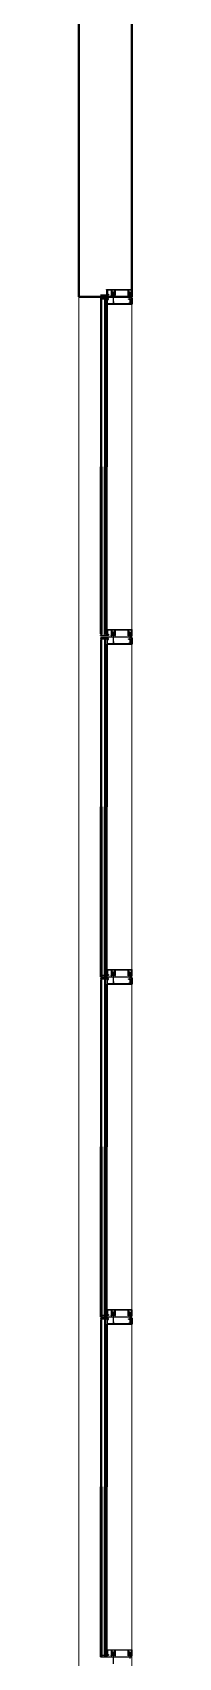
# Model space of a CAD drawing. Header units: metres. Extents: x -224 to -134.4, y 547 to 608.8.
# Drawn here: x -215.22 to -214.99, y 570.3 to 577.33 of the extents above; entities that cross this region are included whole.
import ezdxf

# ---------------------------------------------------------------- set-up
doc = ezdxf.new("R2010")
doc.units = ezdxf.units.M
doc.header["$MEASUREMENT"] = 0
doc.linetypes.add('CENTER', pattern=[50.8, 31.75, -6.35, 6.35, -6.35])
doc.linetypes.add('HIDDEN', pattern=[0.375, 0.25, -0.125])
for name, color, linetype in [('A - DOOR', 5, 'Continuous'), ('An Alum', 11, 'Continuous'), ('An Center Line', 1, 'CENTER'), ('An Extra', 8, 'Continuous'), ('An Glass', 5, 'Continuous'), ('GLASS', 142, 'Continuous')]:
    doc.layers.add(name, color=color, linetype=linetype)
doc.layers.add('A - WALLS', color=7, linetype='Continuous', lineweight=40)
doc.layers.add('A-SELL', color=8, linetype='Continuous', lineweight=0)

# ---------------------------------------------------------------- blocks, each defined once
blk = doc.blocks.new('ffgffg')
at = {"color": 8}
for p, q in [((-146.4327, 342.1741), (-146.4327, 342.1918)), ((-146.4256, 342.1918), (-146.4256, 342.1932)), ((-146.4256, 342.1728), (-146.4256, 342.1741)), ((-146.4327, 340.7042), (-146.4327, 340.7219)), ((-146.4256, 340.7219), (-146.4256, 340.7233)), ((-146.4256, 340.7029), (-146.4256, 340.7042)), ((-146.4327, 339.2343), (-146.4327, 339.252)), ((-146.4256, 339.252), (-146.4256, 339.2533)), ((-146.4256, 339.2329), (-146.4256, 339.2343)), ((-146.4327, 337.7643), (-146.4327, 337.782)), ((-146.4256, 337.782), (-146.4256, 337.7834)), ((-146.4256, 337.763), (-146.4256, 337.7644))]:
    blk.add_line(p, q, dxfattribs=at)
for points in [[(-146.4256, 342.1932), (-146.4345, 342.1932), (-146.4344, 342.1728), (-146.4256, 342.1728)], [(-146.4256, 342.1918), (-146.4331, 342.1918), (-146.4331, 342.1741), (-146.4256, 342.1741)], [(-146.4256, 340.7233), (-146.4345, 340.7232), (-146.4344, 340.7029), (-146.4256, 340.7029)], [(-146.4256, 340.7219), (-146.4331, 340.7219), (-146.4331, 340.7042), (-146.4256, 340.7042)], [(-146.4256, 339.2533), (-146.4345, 339.2533), (-146.4344, 339.2329), (-146.4256, 339.2329)], [(-146.4256, 339.252), (-146.4331, 339.252), (-146.4331, 339.2343), (-146.4256, 339.2343)], [(-146.4256, 337.7834), (-146.4345, 337.7834), (-146.4344, 337.763), (-146.4256, 337.763)], [(-146.4256, 337.782), (-146.4331, 337.782), (-146.4331, 337.7644), (-146.4256, 337.7644)]]:
    blk.add_lwpolyline(points, dxfattribs=at)
at = {"layer": 'An Alum', "color": 8, "linetype": 'HIDDEN', "ltscale": 25}
for p, q in [((-146.3335, 342.2019), (-146.3335, 341.467)), ((-146.3308, 342.2019), (-146.3308, 341.467)), ((-146.3335, 340.7636), (-146.3335, 341.467)), ((-146.3308, 340.7636), (-146.3308, 341.467)), ((-146.3335, 340.7004), (-146.3335, 339.997)), ((-146.3308, 340.7004), (-146.3308, 339.997)), ((-146.3335, 339.2621), (-146.3335, 339.997)), ((-146.3308, 339.2621), (-146.3308, 339.997)), ((-146.3335, 339.2305), (-146.3335, 338.5271)), ((-146.3308, 339.2305), (-146.3308, 338.5271)), ((-146.3335, 337.7921), (-146.3335, 338.5271)), ((-146.3308, 337.7921), (-146.3308, 338.5271)), ((-146.3335, 337.7606), (-146.3335, 337.0572)), ((-146.3308, 337.7606), (-146.3308, 337.0572)), ((-146.3335, 336.3222), (-146.3335, 337.0572)), ((-146.3308, 336.3222), (-146.3308, 337.0572))]:
    blk.add_line(p, q, dxfattribs=at)
at = {"layer": 'An Alum', "color": 8, "ltscale": 25}
for p, q in [((-146.3317, 342.2019), (-146.3317, 341.467)), ((-146.3317, 340.7636), (-146.3317, 341.467)), ((-146.3317, 340.7004), (-146.3317, 339.997)), ((-146.3317, 339.2621), (-146.3317, 339.997)), ((-146.3317, 339.2305), (-146.3317, 338.5271)), ((-146.3317, 337.7921), (-146.3317, 338.5271)), ((-146.3317, 337.7606), (-146.3317, 337.0572)), ((-146.3317, 336.3222), (-146.3317, 337.0572))]:
    blk.add_line(p, q, dxfattribs=at)
at = {"layer": 'An Alum', "color": 8}
for points in [[(-146.3317, 342.2326), (-146.3312, 342.2326, 1), (-146.3312, 342.2335), (-146.439, 342.2335, 0.414214), (-146.4399, 342.2326), (-146.4399, 342.2073, 0.414214), (-146.439, 342.2064), (-146.4354, 342.2064, 0.414214), (-146.435, 342.2069), (-146.435, 342.2091, 0.414214), (-146.4354, 342.2096), (-146.436, 342.2096, 0.483507), (-146.4362, 342.2092), (-146.4359, 342.208, -0.003419), (-146.4359, 342.208), (-146.4359, 342.2078), (-146.4377, 342.2078), (-146.4377, 342.2141), (-146.4361, 342.2141, -0.487733), (-146.4359, 342.2139), (-146.4362, 342.2126, 0.483507), (-146.436, 342.2123), (-146.4354, 342.2123, 0.414214), (-146.435, 342.2127), (-146.435, 342.2154, 0.414214), (-146.4354, 342.2159), (-146.4372, 342.2159, -0.414214), (-146.4377, 342.2163), (-146.4377, 342.2308, -0.414214), (-146.4372, 342.2312), (-146.4264, 342.2312, -0.414214), (-146.4259, 342.2308), (-146.4259, 342.2092, 0.065543), (-146.4259, 342.2087), (-146.4255, 342.2073, 1), (-146.4233, 342.2078), (-146.4236, 342.209, -0.065543), (-146.4237, 342.2095), (-146.4237, 342.2308, -0.414214), (-146.4232, 342.2312), (-146.4126, 342.2312), (-146.4121, 342.2319), (-146.4115, 342.2312), (-146.3765, 342.2312), (-146.376, 342.2319), (-146.3755, 342.2312), (-146.3684, 342.2312, -0.414214), (-146.368, 342.2308), (-146.368, 342.2095, -0.065543), (-146.368, 342.209), (-146.3684, 342.2078, 1), (-146.3662, 342.2073), (-146.3658, 342.2087, 0.065543), (-146.3657, 342.2092), (-146.3657, 342.2308, -0.414214), (-146.3653, 342.2312), (-146.354, 342.2312, -0.414214), (-146.3536, 342.2308), (-146.3536, 342.2092, 0.065543), (-146.3535, 342.2087), (-146.3531, 342.2073, 1), (-146.3509, 342.2078), (-146.3512, 342.209, -0.065543), (-146.3513, 342.2095), (-146.3513, 342.2308, -0.414214), (-146.3508, 342.2312), (-146.3449, 342.2312), (-146.3444, 342.2319), (-146.3439, 342.2312), (-146.3339, 342.2312), (-146.3339, 342.2132), (-146.3387, 342.2132), (-146.3387, 342.2091, 0.414214), (-146.3382, 342.2087), (-146.3369, 342.2087, 0.414214), (-146.3364, 342.2091), (-146.3364, 342.2098, 0.414214), (-146.3366, 342.21), (-146.3375, 342.21), (-146.3375, 342.2119, -0.414214), (-146.3372, 342.2123), (-146.3334, 342.2123, -0.414214), (-146.333, 342.2119), (-146.333, 342.21), (-146.3339, 342.21, 0.414214), (-146.3342, 342.2098), (-146.3342, 342.2091, 0.414214), (-146.3337, 342.2087), (-146.3046, 342.2087), (-146.3046, 342.2096), (-146.3317, 342.21), (-146.3317, 342.2132)], [(-146.3317, 340.7627), (-146.3312, 340.7627, 1), (-146.3312, 340.7636), (-146.439, 340.7636, 0.414214), (-146.4399, 340.7627), (-146.4399, 340.7374, 0.414214), (-146.439, 340.7365), (-146.4354, 340.7365, 0.414214), (-146.435, 340.737), (-146.435, 340.7392, 0.414214), (-146.4354, 340.7397), (-146.436, 340.7397, 0.483507), (-146.4362, 340.7393), (-146.4359, 340.7381, -0.003419), (-146.4359, 340.7381), (-146.4359, 340.7379), (-146.4377, 340.7379), (-146.4377, 340.7442), (-146.4361, 340.7442, -0.487733), (-146.4359, 340.7439), (-146.4362, 340.7427, 0.483507), (-146.436, 340.7424), (-146.4354, 340.7424, 0.414214), (-146.435, 340.7428), (-146.435, 340.7455, 0.414214), (-146.4354, 340.746), (-146.4372, 340.746, -0.414214), (-146.4377, 340.7464), (-146.4377, 340.7609, -0.414214), (-146.4372, 340.7613), (-146.4264, 340.7613, -0.414214), (-146.4259, 340.7609), (-146.4259, 340.7392, 0.065543), (-146.4259, 340.7388), (-146.4255, 340.7373, 1), (-146.4233, 340.7379), (-146.4236, 340.7391, -0.065543), (-146.4237, 340.7395), (-146.4237, 340.7609, -0.414214), (-146.4232, 340.7613), (-146.4126, 340.7613), (-146.4121, 340.762), (-146.4115, 340.7613), (-146.3765, 340.7613), (-146.376, 340.762), (-146.3755, 340.7613), (-146.3684, 340.7613, -0.414214), (-146.368, 340.7609), (-146.368, 340.7395, -0.065543), (-146.368, 340.7391), (-146.3684, 340.7379, 1), (-146.3662, 340.7373), (-146.3658, 340.7388, 0.065543), (-146.3657, 340.7392), (-146.3657, 340.7609, -0.414214), (-146.3653, 340.7613), (-146.354, 340.7613, -0.414214), (-146.3536, 340.7609), (-146.3536, 340.7392, 0.065543), (-146.3535, 340.7388), (-146.3531, 340.7373, 1), (-146.3509, 340.7379), (-146.3512, 340.7391, -0.065543), (-146.3513, 340.7395), (-146.3513, 340.7609, -0.414214), (-146.3508, 340.7613), (-146.3449, 340.7613), (-146.3444, 340.762), (-146.3439, 340.7613), (-146.3339, 340.7613), (-146.3339, 340.7433), (-146.3387, 340.7433), (-146.3387, 340.7392, 0.414214), (-146.3382, 340.7388), (-146.3369, 340.7388, 0.414214), (-146.3364, 340.7392), (-146.3364, 340.7399, 0.414214), (-146.3366, 340.7401), (-146.3375, 340.7401), (-146.3375, 340.742, -0.414214), (-146.3372, 340.7424), (-146.3334, 340.7424, -0.414214), (-146.333, 340.742), (-146.333, 340.7401), (-146.3339, 340.7401, 0.414214), (-146.3342, 340.7399), (-146.3342, 340.7392, 0.414214), (-146.3337, 340.7388), (-146.3046, 340.7388), (-146.3046, 340.7397), (-146.3317, 340.7401), (-146.3317, 340.7433)], [(-146.3317, 339.2927), (-146.3312, 339.2927, 1), (-146.3312, 339.2936), (-146.439, 339.2936, 0.414214), (-146.4399, 339.2927), (-146.4399, 339.2675, 0.414214), (-146.439, 339.2666), (-146.4354, 339.2666, 0.414214), (-146.435, 339.267), (-146.435, 339.2693, 0.414214), (-146.4354, 339.2697), (-146.436, 339.2697, 0.483507), (-146.4362, 339.2694), (-146.4359, 339.2682, -0.003419), (-146.4359, 339.2681), (-146.4359, 339.2679), (-146.4377, 339.2679), (-146.4377, 339.2742), (-146.4361, 339.2742, -0.487733), (-146.4359, 339.274), (-146.4362, 339.2728, 0.483507), (-146.436, 339.2724), (-146.4354, 339.2724, 0.414214), (-146.435, 339.2729), (-146.435, 339.2756, 0.414214), (-146.4354, 339.276), (-146.4372, 339.276, -0.414214), (-146.4377, 339.2765), (-146.4377, 339.2909, -0.414214), (-146.4372, 339.2914), (-146.4264, 339.2914, -0.414214), (-146.4259, 339.2909), (-146.4259, 339.2693, 0.065543), (-146.4259, 339.2688), (-146.4255, 339.2674, 1), (-146.4233, 339.268), (-146.4236, 339.2691, -0.065543), (-146.4237, 339.2696), (-146.4237, 339.2909, -0.414214), (-146.4232, 339.2914), (-146.4126, 339.2914), (-146.4121, 339.2921), (-146.4115, 339.2914), (-146.3765, 339.2914), (-146.376, 339.2921), (-146.3755, 339.2914), (-146.3684, 339.2914, -0.414214), (-146.368, 339.2909), (-146.368, 339.2696, -0.065543), (-146.368, 339.2691), (-146.3684, 339.268, 1), (-146.3662, 339.2674), (-146.3658, 339.2688, 0.065543), (-146.3657, 339.2693), (-146.3657, 339.2909, -0.414214), (-146.3653, 339.2914), (-146.354, 339.2914, -0.414214), (-146.3536, 339.2909), (-146.3536, 339.2693, 0.065543), (-146.3535, 339.2688), (-146.3531, 339.2674, 1), (-146.3509, 339.268), (-146.3512, 339.2691, -0.065543), (-146.3513, 339.2696), (-146.3513, 339.2909, -0.414214), (-146.3508, 339.2914), (-146.3449, 339.2914), (-146.3444, 339.2921), (-146.3439, 339.2914), (-146.3339, 339.2914), (-146.3339, 339.2733), (-146.3387, 339.2733), (-146.3387, 339.2693, 0.414214), (-146.3382, 339.2688), (-146.3369, 339.2688, 0.414214), (-146.3364, 339.2693), (-146.3364, 339.27, 0.414214), (-146.3366, 339.2702), (-146.3375, 339.2702), (-146.3375, 339.2721, -0.414214), (-146.3372, 339.2724), (-146.3334, 339.2724, -0.414214), (-146.333, 339.2721), (-146.333, 339.2702), (-146.3339, 339.2702, 0.414214), (-146.3342, 339.27), (-146.3342, 339.2693, 0.414214), (-146.3337, 339.2688), (-146.3046, 339.2688), (-146.3046, 339.2697), (-146.3317, 339.2702), (-146.3317, 339.2733)], [(-146.3317, 337.8228), (-146.3312, 337.8228, 1), (-146.3312, 337.8237), (-146.439, 337.8237, 0.414214), (-146.4399, 337.8228), (-146.4399, 337.7976, 0.414214), (-146.439, 337.7966), (-146.4354, 337.7966, 0.414214), (-146.435, 337.7971), (-146.435, 337.7994, 0.414214), (-146.4354, 337.7998), (-146.436, 337.7998, 0.483507), (-146.4362, 337.7995), (-146.4359, 337.7982, -0.003419), (-146.4359, 337.7982), (-146.4359, 337.798), (-146.4377, 337.798), (-146.4377, 337.8043), (-146.4361, 337.8043, -0.487733), (-146.4359, 337.8041), (-146.4362, 337.8028, 0.483507), (-146.436, 337.8025), (-146.4354, 337.8025, 0.414214), (-146.435, 337.803), (-146.435, 337.8057, 0.414214), (-146.4354, 337.8061), (-146.4372, 337.8061, -0.414214), (-146.4377, 337.8066), (-146.4377, 337.821, -0.414214), (-146.4372, 337.8215), (-146.4264, 337.8215, -0.414214), (-146.4259, 337.821), (-146.4259, 337.7994, 0.065543), (-146.4259, 337.7989), (-146.4255, 337.7975, 1), (-146.4233, 337.7981), (-146.4236, 337.7992, -0.065543), (-146.4237, 337.7997), (-146.4237, 337.821, -0.414214), (-146.4232, 337.8215), (-146.4126, 337.8215), (-146.4121, 337.8221), (-146.4115, 337.8215), (-146.3765, 337.8215), (-146.376, 337.8221), (-146.3755, 337.8215), (-146.3684, 337.8215, -0.414214), (-146.368, 337.821), (-146.368, 337.7997, -0.065543), (-146.368, 337.7992), (-146.3684, 337.7981, 1), (-146.3662, 337.7975), (-146.3658, 337.7989, 0.065543), (-146.3657, 337.7994), (-146.3657, 337.821, -0.414214), (-146.3653, 337.8215), (-146.354, 337.8215, -0.414214), (-146.3536, 337.821), (-146.3536, 337.7994, 0.065543), (-146.3535, 337.7989), (-146.3531, 337.7975, 1), (-146.3509, 337.7981), (-146.3512, 337.7992, -0.065543), (-146.3513, 337.7997), (-146.3513, 337.821, -0.414214), (-146.3508, 337.8215), (-146.3449, 337.8215), (-146.3444, 337.8221), (-146.3439, 337.8215), (-146.3339, 337.8215), (-146.3339, 337.8034), (-146.3387, 337.8034), (-146.3387, 337.7994, 0.414214), (-146.3382, 337.7989), (-146.3369, 337.7989, 0.414214), (-146.3364, 337.7994), (-146.3364, 337.8, 0.414214), (-146.3366, 337.8003), (-146.3375, 337.8003), (-146.3375, 337.8022, -0.414214), (-146.3372, 337.8025), (-146.3334, 337.8025, -0.414214), (-146.333, 337.8022), (-146.333, 337.8003), (-146.3339, 337.8003, 0.414214), (-146.3342, 337.8), (-146.3342, 337.7994, 0.414214), (-146.3337, 337.7989), (-146.3046, 337.7989), (-146.3046, 337.7998), (-146.3317, 337.8003), (-146.3317, 337.8034)], [(-146.3317, 336.3529), (-146.3312, 336.3529, 1), (-146.3312, 336.3538), (-146.439, 336.3538, 0.414214), (-146.4399, 336.3529), (-146.4399, 336.3276, 0.414214), (-146.439, 336.3267), (-146.4354, 336.3267, 0.414214), (-146.435, 336.3272), (-146.435, 336.3294, 0.414214), (-146.4354, 336.3299), (-146.436, 336.3299, 0.483507), (-146.4362, 336.3295), (-146.4359, 336.3283, -0.003419), (-146.4359, 336.3283), (-146.4359, 336.3281), (-146.4377, 336.3281), (-146.4377, 336.3344), (-146.4361, 336.3344, -0.487733), (-146.4359, 336.3342), (-146.4362, 336.3329, 0.483507), (-146.436, 336.3326), (-146.4354, 336.3326, 0.414214), (-146.435, 336.333), (-146.435, 336.3357, 0.414214), (-146.4354, 336.3362), (-146.4372, 336.3362, -0.414214), (-146.4377, 336.3366), (-146.4377, 336.3511, -0.414214), (-146.4372, 336.3515), (-146.4264, 336.3515, -0.414214), (-146.4259, 336.3511), (-146.4259, 336.3295, 0.065543), (-146.4259, 336.329), (-146.4255, 336.3276, 1), (-146.4233, 336.3281), (-146.4236, 336.3293, -0.065543), (-146.4237, 336.3298), (-146.4237, 336.3511, -0.414214), (-146.4232, 336.3515), (-146.4126, 336.3515), (-146.4121, 336.3522), (-146.4115, 336.3515), (-146.3765, 336.3515), (-146.376, 336.3522), (-146.3755, 336.3515), (-146.3684, 336.3515, -0.414214), (-146.368, 336.3511), (-146.368, 336.3298, -0.065543), (-146.368, 336.3293), (-146.3684, 336.3281, 1), (-146.3662, 336.3276), (-146.3658, 336.329, 0.065543), (-146.3657, 336.3295), (-146.3657, 336.3511, -0.414214), (-146.3653, 336.3515), (-146.354, 336.3515, -0.414214), (-146.3536, 336.3511), (-146.3536, 336.3295, 0.065543), (-146.3535, 336.329), (-146.3531, 336.3276, 1), (-146.3509, 336.3281), (-146.3512, 336.3293, -0.065543), (-146.3513, 336.3298), (-146.3513, 336.3511, -0.414214), (-146.3508, 336.3515), (-146.3449, 336.3515), (-146.3444, 336.3522), (-146.3439, 336.3515), (-146.3339, 336.3515), (-146.3339, 336.3335), (-146.3387, 336.3335), (-146.3387, 336.3294, 0.414214), (-146.3382, 336.329), (-146.3369, 336.329, 0.414214), (-146.3364, 336.3294), (-146.3364, 336.3301, 0.414214), (-146.3366, 336.3303), (-146.3375, 336.3303), (-146.3375, 336.3322, -0.414214), (-146.3372, 336.3326), (-146.3334, 336.3326, -0.414214), (-146.333, 336.3322), (-146.333, 336.3303), (-146.3339, 336.3303, 0.414214), (-146.3342, 336.3301), (-146.3342, 336.3294, 0.414214), (-146.3337, 336.329), (-146.3046, 336.329), (-146.3046, 336.3299), (-146.3317, 336.3303), (-146.3317, 336.3335)]]:
    blk.add_lwpolyline(points, format="xyb", close=True, dxfattribs=at)
for points in [[(-146.3339, 342.1906), (-146.3387, 342.1906), (-146.3387, 342.1947, -0.414214), (-146.3382, 342.1951), (-146.3369, 342.1951, -0.414214), (-146.3364, 342.1947), (-146.3364, 342.194, -0.414214), (-146.3366, 342.1938), (-146.3375, 342.1938), (-146.3375, 342.1919, 0.414214), (-146.3372, 342.1915), (-146.3334, 342.1915, 0.414214), (-146.333, 342.1919), (-146.333, 342.1938), (-146.3339, 342.1938, -0.414214), (-146.3342, 342.194), (-146.3342, 342.1947, -0.414214), (-146.3337, 342.1951), (-146.3046, 342.1951), (-146.3046, 342.1942), (-146.3317, 342.1938), (-146.3317, 342.1938), (-146.3317, 342.1712), (-146.3312, 342.1712, -1), (-146.3312, 342.1703), (-146.439, 342.1703, -0.414214), (-146.4399, 342.1712), (-146.4399, 342.1965, -0.414214), (-146.439, 342.1974), (-146.4336, 342.1974, 0.414214), (-146.4327, 342.1983), (-146.4327, 342.2204, -0.414214), (-146.4309, 342.2222), (-146.4286, 342.2222, -0.414214), (-146.4282, 342.2218), (-146.4282, 342.2195, -0.414214), (-146.4286, 342.2191), (-146.4292, 342.2191, -0.483507), (-146.4295, 342.2194), (-146.4291, 342.2206, 0.487733), (-146.4293, 342.2209), (-146.4309, 342.2209), (-146.4309, 342.2145), (-146.4293, 342.2145, 0.487733), (-146.4291, 342.2148), (-146.4295, 342.216, -0.483507), (-146.4292, 342.2163), (-146.4286, 342.2163, -0.414214), (-146.4282, 342.2159), (-146.4282, 342.2132, -0.414214), (-146.4286, 342.2127), (-146.43, 342.2127, 0.414214), (-146.4305, 342.2123), (-146.4305, 342.1947, -0.414214), (-146.4314, 342.1938), (-146.4336, 342.1938, 0.414214), (-146.4345, 342.1929), (-146.4345, 342.173, 0.414214), (-146.4341, 342.1726), (-146.4126, 342.1726), (-146.4121, 342.1719), (-146.4115, 342.1726), (-146.3765, 342.1726), (-146.376, 342.1719), (-146.3755, 342.1726), (-146.3621, 342.1726, 0.414214), (-146.3617, 342.173), (-146.3617, 342.1807), (-146.3608, 342.1816), (-146.3608, 342.2132), (-146.363, 342.2132, -0.414214), (-146.3635, 342.2136), (-146.3635, 342.2159, -0.414214), (-146.363, 342.2163), (-146.3625, 342.2163, -0.4835), (-146.3622, 342.216), (-146.3625, 342.2148, 0.485622), (-146.3623, 342.2145), (-146.3608, 342.2145), (-146.3608, 342.2209), (-146.3623, 342.2209, 0.487733), (-146.3625, 342.2206), (-146.3622, 342.2194, -0.4835), (-146.3625, 342.2191), (-146.363, 342.2191, -0.414214), (-146.3635, 342.2195), (-146.3635, 342.2213, -0.414214), (-146.3626, 342.2222), (-146.3567, 342.2222, -0.414214), (-146.3558, 342.2213), (-146.3558, 342.2195, -0.414214), (-146.3563, 342.2191), (-146.3568, 342.2191, -0.4835), (-146.3571, 342.2194), (-146.3568, 342.2206, 0.487733), (-146.3569, 342.2209), (-146.3585, 342.2209), (-146.3585, 342.2145), (-146.3569, 342.2145, 0.485614), (-146.3568, 342.2148), (-146.3571, 342.216, -0.4835), (-146.3568, 342.2163), (-146.3563, 342.2163, -0.414214), (-146.3558, 342.2159), (-146.3558, 342.2136, -0.414214), (-146.3563, 342.2132), (-146.3585, 342.2132), (-146.3585, 342.173, 0.414214), (-146.3581, 342.1726), (-146.3449, 342.1726), (-146.3444, 342.1719), (-146.3439, 342.1726), (-146.3339, 342.1726), (-146.3339, 342.1906)], [(-146.3339, 340.7207), (-146.3387, 340.7207), (-146.3387, 340.7248, -0.414214), (-146.3382, 340.7252), (-146.3369, 340.7252, -0.414214), (-146.3364, 340.7248), (-146.3364, 340.7241, -0.414214), (-146.3366, 340.7239), (-146.3375, 340.7239), (-146.3375, 340.722, 0.414214), (-146.3372, 340.7216), (-146.3334, 340.7216, 0.414214), (-146.333, 340.722), (-146.333, 340.7239), (-146.3339, 340.7239, -0.414214), (-146.3342, 340.7241), (-146.3342, 340.7248, -0.414214), (-146.3337, 340.7252), (-146.3046, 340.7252), (-146.3046, 340.7243), (-146.3317, 340.7239), (-146.3317, 340.7239), (-146.3317, 340.7013), (-146.3312, 340.7013, -1), (-146.3312, 340.7004), (-146.439, 340.7004, -0.414214), (-146.4399, 340.7013), (-146.4399, 340.7266, -0.414214), (-146.439, 340.7275), (-146.4336, 340.7275, 0.414214), (-146.4327, 340.7284), (-146.4327, 340.7505, -0.414214), (-146.4309, 340.7523), (-146.4286, 340.7523, -0.414214), (-146.4282, 340.7518), (-146.4282, 340.7496, -0.414214), (-146.4286, 340.7491), (-146.4292, 340.7491, -0.483507), (-146.4295, 340.7495), (-146.4291, 340.7507, 0.487733), (-146.4293, 340.7509), (-146.4309, 340.7509), (-146.4309, 340.7446), (-146.4293, 340.7446, 0.487733), (-146.4291, 340.7448), (-146.4295, 340.7461, -0.483507), (-146.4292, 340.7464), (-146.4286, 340.7464, -0.414214), (-146.4282, 340.746), (-146.4282, 340.7433, -0.414214), (-146.4286, 340.7428), (-146.43, 340.7428, 0.414214), (-146.4305, 340.7424), (-146.4305, 340.7248, -0.414214), (-146.4314, 340.7239), (-146.4336, 340.7239, 0.414214), (-146.4345, 340.723), (-146.4345, 340.7031, 0.414214), (-146.4341, 340.7027), (-146.4126, 340.7027), (-146.4121, 340.702), (-146.4115, 340.7027), (-146.3765, 340.7027), (-146.376, 340.702), (-146.3755, 340.7027), (-146.3621, 340.7027, 0.414214), (-146.3617, 340.7031), (-146.3617, 340.7108), (-146.3608, 340.7117), (-146.3608, 340.7433), (-146.363, 340.7433, -0.414214), (-146.3635, 340.7437), (-146.3635, 340.746, -0.414214), (-146.363, 340.7464), (-146.3625, 340.7464, -0.4835), (-146.3622, 340.7461), (-146.3625, 340.7448, 0.485622), (-146.3623, 340.7446), (-146.3608, 340.7446), (-146.3608, 340.7509), (-146.3623, 340.7509, 0.487733), (-146.3625, 340.7507), (-146.3622, 340.7495, -0.4835), (-146.3625, 340.7491), (-146.363, 340.7491, -0.414214), (-146.3635, 340.7496), (-146.3635, 340.7514, -0.414214), (-146.3626, 340.7523), (-146.3567, 340.7523, -0.414214), (-146.3558, 340.7514), (-146.3558, 340.7496, -0.414214), (-146.3563, 340.7491), (-146.3568, 340.7491, -0.4835), (-146.3571, 340.7495), (-146.3568, 340.7507, 0.487733), (-146.3569, 340.7509), (-146.3585, 340.7509), (-146.3585, 340.7446), (-146.3569, 340.7446, 0.485614), (-146.3568, 340.7448), (-146.3571, 340.7461, -0.4835), (-146.3568, 340.7464), (-146.3563, 340.7464, -0.414214), (-146.3558, 340.746), (-146.3558, 340.7437, -0.414214), (-146.3563, 340.7433), (-146.3585, 340.7433), (-146.3585, 340.7031, 0.414214), (-146.3581, 340.7027), (-146.3449, 340.7027), (-146.3444, 340.702), (-146.3439, 340.7027), (-146.3339, 340.7027), (-146.3339, 340.7207)], [(-146.3339, 339.2508), (-146.3387, 339.2508), (-146.3387, 339.2548, -0.414214), (-146.3382, 339.2553), (-146.3369, 339.2553, -0.414214), (-146.3364, 339.2548), (-146.3364, 339.2542, -0.414214), (-146.3366, 339.2539), (-146.3375, 339.2539), (-146.3375, 339.252, 0.414214), (-146.3372, 339.2517), (-146.3334, 339.2517, 0.414214), (-146.333, 339.252), (-146.333, 339.2539), (-146.3339, 339.2539, -0.414214), (-146.3342, 339.2542), (-146.3342, 339.2548, -0.414214), (-146.3337, 339.2553), (-146.3046, 339.2553), (-146.3046, 339.2544), (-146.3317, 339.2539), (-146.3317, 339.2539), (-146.3317, 339.2314), (-146.3312, 339.2314, -1), (-146.3312, 339.2305), (-146.439, 339.2305, -0.414214), (-146.4399, 339.2314), (-146.4399, 339.2566, -0.414214), (-146.439, 339.2576), (-146.4336, 339.2576, 0.414214), (-146.4327, 339.2585), (-146.4327, 339.2806, -0.414214), (-146.4309, 339.2824), (-146.4286, 339.2824, -0.414214), (-146.4282, 339.2819), (-146.4282, 339.2797, -0.414214), (-146.4286, 339.2792), (-146.4292, 339.2792, -0.483507), (-146.4295, 339.2795), (-146.4291, 339.2808, 0.487733), (-146.4293, 339.281), (-146.4309, 339.281), (-146.4309, 339.2747), (-146.4293, 339.2747, 0.487733), (-146.4291, 339.2749), (-146.4295, 339.2762, -0.483507), (-146.4292, 339.2765), (-146.4286, 339.2765, -0.414214), (-146.4282, 339.276), (-146.4282, 339.2733, -0.414214), (-146.4286, 339.2729), (-146.43, 339.2729, 0.414214), (-146.4305, 339.2724), (-146.4305, 339.2548, -0.414214), (-146.4314, 339.2539), (-146.4336, 339.2539, 0.414214), (-146.4345, 339.253), (-146.4345, 339.2332, 0.414214), (-146.4341, 339.2327), (-146.4126, 339.2327), (-146.4121, 339.2321), (-146.4115, 339.2327), (-146.3765, 339.2327), (-146.376, 339.2321), (-146.3755, 339.2327), (-146.3621, 339.2327, 0.414214), (-146.3617, 339.2332), (-146.3617, 339.2409), (-146.3608, 339.2418), (-146.3608, 339.2733), (-146.363, 339.2733, -0.414214), (-146.3635, 339.2738), (-146.3635, 339.276, -0.414214), (-146.363, 339.2765), (-146.3625, 339.2765, -0.4835), (-146.3622, 339.2762), (-146.3625, 339.2749, 0.485622), (-146.3623, 339.2747), (-146.3608, 339.2747), (-146.3608, 339.281), (-146.3623, 339.281, 0.487733), (-146.3625, 339.2808), (-146.3622, 339.2795, -0.4835), (-146.3625, 339.2792), (-146.363, 339.2792, -0.414214), (-146.3635, 339.2797), (-146.3635, 339.2815, -0.414214), (-146.3626, 339.2824), (-146.3567, 339.2824, -0.414214), (-146.3558, 339.2815), (-146.3558, 339.2797, -0.414214), (-146.3563, 339.2792), (-146.3568, 339.2792, -0.4835), (-146.3571, 339.2795), (-146.3568, 339.2808, 0.487733), (-146.3569, 339.281), (-146.3585, 339.281), (-146.3585, 339.2747), (-146.3569, 339.2747, 0.485614), (-146.3568, 339.2749), (-146.3571, 339.2762, -0.4835), (-146.3568, 339.2765), (-146.3563, 339.2765, -0.414214), (-146.3558, 339.276), (-146.3558, 339.2738, -0.414214), (-146.3563, 339.2733), (-146.3585, 339.2733), (-146.3585, 339.2332, 0.414214), (-146.3581, 339.2327), (-146.3449, 339.2327), (-146.3444, 339.2321), (-146.3439, 339.2327), (-146.3339, 339.2327), (-146.3339, 339.2508)], [(-146.3339, 337.7809), (-146.3387, 337.7809), (-146.3387, 337.7849, -0.414214), (-146.3382, 337.7854), (-146.3369, 337.7854, -0.414214), (-146.3364, 337.7849), (-146.3364, 337.7842, -0.414214), (-146.3366, 337.784), (-146.3375, 337.784), (-146.3375, 337.7821, 0.414214), (-146.3372, 337.7818), (-146.3334, 337.7818, 0.414214), (-146.333, 337.7821), (-146.333, 337.784), (-146.3339, 337.784, -0.414214), (-146.3342, 337.7842), (-146.3342, 337.7849, -0.414214), (-146.3337, 337.7854), (-146.3046, 337.7854), (-146.3046, 337.7845), (-146.3317, 337.784), (-146.3317, 337.784), (-146.3317, 337.7615), (-146.3312, 337.7615, -1), (-146.3312, 337.7606), (-146.439, 337.7606, -0.414214), (-146.4399, 337.7615), (-146.4399, 337.7867, -0.414214), (-146.439, 337.7876), (-146.4336, 337.7876, 0.414214), (-146.4327, 337.7885), (-146.4327, 337.8106, -0.414214), (-146.4309, 337.8124), (-146.4286, 337.8124, -0.414214), (-146.4282, 337.812), (-146.4282, 337.8097, -0.414214), (-146.4286, 337.8093), (-146.4292, 337.8093, -0.483507), (-146.4295, 337.8096), (-146.4291, 337.8109, 0.487733), (-146.4293, 337.8111), (-146.4309, 337.8111), (-146.4309, 337.8048), (-146.4293, 337.8048, 0.487733), (-146.4291, 337.805), (-146.4295, 337.8062, -0.483507), (-146.4292, 337.8066), (-146.4286, 337.8066, -0.414214), (-146.4282, 337.8061), (-146.4282, 337.8034, -0.414214), (-146.4286, 337.803), (-146.43, 337.803, 0.414214), (-146.4305, 337.8025), (-146.4305, 337.7849, -0.414214), (-146.4314, 337.784), (-146.4336, 337.784, 0.414214), (-146.4345, 337.7831), (-146.4345, 337.7633, 0.414214), (-146.4341, 337.7628), (-146.4126, 337.7628), (-146.4121, 337.7621), (-146.4115, 337.7628), (-146.3765, 337.7628), (-146.376, 337.7621), (-146.3755, 337.7628), (-146.3621, 337.7628, 0.414214), (-146.3617, 337.7633), (-146.3617, 337.7709), (-146.3608, 337.7718), (-146.3608, 337.8034), (-146.363, 337.8034, -0.414214), (-146.3635, 337.8039), (-146.3635, 337.8061, -0.414214), (-146.363, 337.8066), (-146.3625, 337.8066, -0.4835), (-146.3622, 337.8062), (-146.3625, 337.805, 0.485622), (-146.3623, 337.8048), (-146.3608, 337.8048), (-146.3608, 337.8111), (-146.3623, 337.8111, 0.487733), (-146.3625, 337.8109), (-146.3622, 337.8096, -0.4835), (-146.3625, 337.8093), (-146.363, 337.8093, -0.414214), (-146.3635, 337.8097), (-146.3635, 337.8115, -0.414214), (-146.3626, 337.8124), (-146.3567, 337.8124, -0.414214), (-146.3558, 337.8115), (-146.3558, 337.8097, -0.414214), (-146.3563, 337.8093), (-146.3568, 337.8093, -0.4835), (-146.3571, 337.8096), (-146.3568, 337.8109, 0.487733), (-146.3569, 337.8111), (-146.3585, 337.8111), (-146.3585, 337.8048), (-146.3569, 337.8048, 0.485614), (-146.3568, 337.805), (-146.3571, 337.8062, -0.4835), (-146.3568, 337.8066), (-146.3563, 337.8066, -0.414214), (-146.3558, 337.8061), (-146.3558, 337.8039, -0.414214), (-146.3563, 337.8034), (-146.3585, 337.8034), (-146.3585, 337.7633, 0.414214), (-146.3581, 337.7628), (-146.3449, 337.7628), (-146.3444, 337.7621), (-146.3439, 337.7628), (-146.3339, 337.7628), (-146.3339, 337.7809)], [(-146.4327, 336.3186), (-146.4327, 336.3407, -0.414214), (-146.4309, 336.3425), (-146.4286, 336.3425, -0.414214), (-146.4282, 336.3421), (-146.4282, 336.3398, -0.414214), (-146.4286, 336.3394), (-146.4292, 336.3394, -0.483507), (-146.4295, 336.3397), (-146.4291, 336.3409, 0.487733), (-146.4293, 336.3412), (-146.4309, 336.3412), (-146.4309, 336.3348), (-146.4293, 336.3348, 0.487733), (-146.4291, 336.3351), (-146.4295, 336.3363, -0.483507), (-146.4292, 336.3366), (-146.4286, 336.3366, -0.414214), (-146.4282, 336.3362), (-146.4282, 336.3335, -0.414214), (-146.4286, 336.333), (-146.43, 336.333, 0.414214), (-146.4305, 336.3326), (-146.4305, 336.315, -0.414214)], [(-146.3608, 336.3019), (-146.3608, 336.3335), (-146.363, 336.3335, -0.414214), (-146.3635, 336.3339), (-146.3635, 336.3362, -0.414214), (-146.363, 336.3366), (-146.3625, 336.3366, -0.4835), (-146.3622, 336.3363), (-146.3625, 336.3351, 0.485622), (-146.3623, 336.3348), (-146.3608, 336.3348), (-146.3608, 336.3412), (-146.3623, 336.3412, 0.487733), (-146.3625, 336.3409), (-146.3622, 336.3397, -0.4835), (-146.3625, 336.3394), (-146.363, 336.3394, -0.414214), (-146.3635, 336.3398), (-146.3635, 336.3416, -0.414214), (-146.3626, 336.3425), (-146.3567, 336.3425, -0.414214), (-146.3558, 336.3416), (-146.3558, 336.3398, -0.414214), (-146.3563, 336.3394), (-146.3568, 336.3394, -0.4835), (-146.3571, 336.3397), (-146.3568, 336.3409, 0.487733), (-146.3569, 336.3412), (-146.3585, 336.3412), (-146.3585, 336.3348), (-146.3569, 336.3348, 0.485614), (-146.3568, 336.3351), (-146.3571, 336.3363, -0.4835), (-146.3568, 336.3366), (-146.3563, 336.3366, -0.414214), (-146.3558, 336.3362), (-146.3558, 336.3339, -0.414214), (-146.3563, 336.3335), (-146.3585, 336.3335), (-146.3585, 336.2933, 0.414214)]]:
    blk.add_lwpolyline(points, format="xyb", dxfattribs=at)
at = {"layer": 'An Center Line', "color": 8, "ltscale": 10}
for p, q in [((-146.3046, 342.2019), (-146.4399, 342.2019)), ((-146.3046, 340.732), (-146.4399, 340.732)), ((-146.3046, 339.2621), (-146.4399, 339.2621)), ((-146.3046, 337.7921), (-146.4399, 337.7921)), ((-146.3046, 336.3222), (-146.4399, 336.3222))]:
    blk.add_line(p, q, dxfattribs=at)
at = {"layer": 'An Extra', "color": 8}
for points in [[(-146.4399, 342.1704), (-146.4417, 342.1704), (-146.4417, 342.1974), (-146.4399, 342.1974)], [(-146.4399, 342.1974), (-146.4417, 342.1974), (-146.4417, 342.1703), (-146.4399, 342.1703)], [(-146.4399, 340.7005), (-146.4417, 340.7005), (-146.4417, 340.7275), (-146.4399, 340.7275)], [(-146.4399, 340.7275), (-146.4417, 340.7275), (-146.4417, 340.7004), (-146.4399, 340.7004)], [(-146.4399, 339.2305), (-146.4417, 339.2305), (-146.4417, 339.2576), (-146.4399, 339.2576)], [(-146.4399, 339.2576), (-146.4417, 339.2576), (-146.4417, 339.2305), (-146.4399, 339.2305)], [(-146.4399, 337.7606), (-146.4417, 337.7606), (-146.4417, 337.7876), (-146.4399, 337.7876)], [(-146.4399, 337.7876), (-146.4417, 337.7876), (-146.4417, 337.7606), (-146.4399, 337.7606)]]:
    blk.add_lwpolyline(points, close=True, dxfattribs=at)
at = {"layer": 'An Glass', "color": 8, "linetype": 'Continuous', "lineweight": 9}
for p, q in [((-146.3245, 342.2019), (-146.3245, 341.467)), ((-146.3227, 342.2019), (-146.3227, 341.467)), ((-146.3082, 342.2019), (-146.3082, 341.467)), ((-146.3064, 342.2019), (-146.3064, 341.467)), ((-146.3245, 340.7446), (-146.3245, 341.467)), ((-146.3227, 340.7446), (-146.3227, 341.467)), ((-146.3082, 340.7446), (-146.3082, 341.467)), ((-146.3064, 340.7446), (-146.3064, 341.467)), ((-146.3245, 340.7194), (-146.3245, 339.997)), ((-146.3227, 340.7194), (-146.3227, 339.997)), ((-146.3082, 340.7194), (-146.3082, 339.997)), ((-146.3064, 340.7194), (-146.3064, 339.997)), ((-146.3245, 339.2621), (-146.3245, 339.997)), ((-146.3227, 339.2621), (-146.3227, 339.997)), ((-146.3082, 339.2621), (-146.3082, 339.997)), ((-146.3064, 339.2621), (-146.3064, 339.997)), ((-146.3245, 339.2494), (-146.3245, 338.5271)), ((-146.3227, 339.2494), (-146.3227, 338.5271)), ((-146.3082, 339.2494), (-146.3082, 338.5271)), ((-146.3064, 339.2494), (-146.3064, 338.5271)), ((-146.3245, 337.7921), (-146.3245, 338.5271)), ((-146.3227, 337.7921), (-146.3227, 338.5271)), ((-146.3082, 337.7921), (-146.3082, 338.5271)), ((-146.3064, 337.7921), (-146.3064, 338.5271)), ((-146.3245, 337.7795), (-146.3245, 337.0572)), ((-146.3227, 337.7795), (-146.3227, 337.0572)), ((-146.3082, 337.7795), (-146.3082, 337.0572)), ((-146.3064, 337.7795), (-146.3064, 337.0572)), ((-146.3245, 336.3222), (-146.3245, 337.0572)), ((-146.3227, 336.3222), (-146.3227, 337.0572)), ((-146.3082, 336.3222), (-146.3082, 337.0572)), ((-146.3064, 336.3222), (-146.3064, 337.0572))]:
    blk.add_line(p, q, dxfattribs=at)
at = {"layer": 'GLASS'}
for points in [[(-146.3263, 341.467), (-146.3263, 342.2015), (-146.3258, 342.2019), (-146.3213, 342.2019), (-146.3209, 342.2015), (-146.3209, 341.467)], [(-146.31, 341.467), (-146.31, 342.2015), (-146.3096, 342.2019), (-146.3051, 342.2019), (-146.3046, 342.2015), (-146.3046, 341.467)], [(-146.3263, 341.467), (-146.3263, 340.7451), (-146.3258, 340.7446), (-146.3213, 340.7446), (-146.3209, 340.7451), (-146.3209, 341.467)], [(-146.31, 341.467), (-146.31, 340.7451), (-146.3096, 340.7446), (-146.3051, 340.7446), (-146.3046, 340.7451), (-146.3046, 341.467)], [(-146.3263, 339.997), (-146.3263, 340.7189), (-146.3258, 340.7194), (-146.3213, 340.7194), (-146.3209, 340.7189), (-146.3209, 339.997)], [(-146.31, 339.997), (-146.31, 340.7189), (-146.3096, 340.7194), (-146.3051, 340.7194), (-146.3046, 340.7189), (-146.3046, 339.997)], [(-146.3263, 339.997), (-146.3263, 339.2625), (-146.3258, 339.2621), (-146.3213, 339.2621), (-146.3209, 339.2625), (-146.3209, 339.997)], [(-146.31, 339.997), (-146.31, 339.2625), (-146.3096, 339.2621), (-146.3051, 339.2621), (-146.3046, 339.2625), (-146.3046, 339.997)], [(-146.3263, 338.5271), (-146.3263, 339.249), (-146.3258, 339.2494), (-146.3213, 339.2494), (-146.3209, 339.249), (-146.3209, 338.5271)], [(-146.31, 338.5271), (-146.31, 339.249), (-146.3096, 339.2494), (-146.3051, 339.2494), (-146.3046, 339.249), (-146.3046, 338.5271)], [(-146.3263, 338.5271), (-146.3263, 337.7926), (-146.3258, 337.7921), (-146.3213, 337.7921), (-146.3209, 337.7926), (-146.3209, 338.5271)], [(-146.31, 338.5271), (-146.31, 337.7926), (-146.3096, 337.7921), (-146.3051, 337.7921), (-146.3046, 337.7926), (-146.3046, 338.5271)], [(-146.3263, 337.0572), (-146.3263, 337.7791), (-146.3258, 337.7795), (-146.3213, 337.7795), (-146.3209, 337.7791), (-146.3209, 337.0572)], [(-146.31, 337.0572), (-146.31, 337.7791), (-146.3096, 337.7795), (-146.3051, 337.7795), (-146.3046, 337.7791), (-146.3046, 337.0572)], [(-146.3263, 337.0572), (-146.3263, 336.3227), (-146.3258, 336.3222), (-146.3213, 336.3222), (-146.3209, 336.3227), (-146.3209, 337.0572)], [(-146.31, 337.0572), (-146.31, 336.3227), (-146.3096, 336.3222), (-146.3051, 336.3222), (-146.3046, 336.3227), (-146.3046, 337.0572)]]:
    blk.add_lwpolyline(points, dxfattribs=at)

msp = doc.modelspace()

# ---------------------------------------------------------------- linework, layer by layer
at = {"layer": 'A - WALLS'}
for p, q in [((-215.2239, 576.1857), (-215.2239, 583.8422)), ((-214.9939, 576.1857), (-214.9939, 583.8422)), ((-215.2239, 576.1857), (-214.9939, 576.1857))]:
    msp.add_line(p, q, dxfattribs=at)
at = {"layer": 'A-SELL'}
for p, q in [((-215.2239, 576.1857), (-215.2239, 562.4693)), ((-214.9939, 576.1857), (-214.9939, 562.6993))]:
    msp.add_line(p, q, dxfattribs=at)

# ---------------------------------------------------------------- block references
at = {"layer": 'A - DOOR', "color": 3, "xscale": -1}
msp.add_blockref('ffgffg', (-361.4338, 233.9838), dxfattribs=at)

doc.saveas('drawing.dxf')
